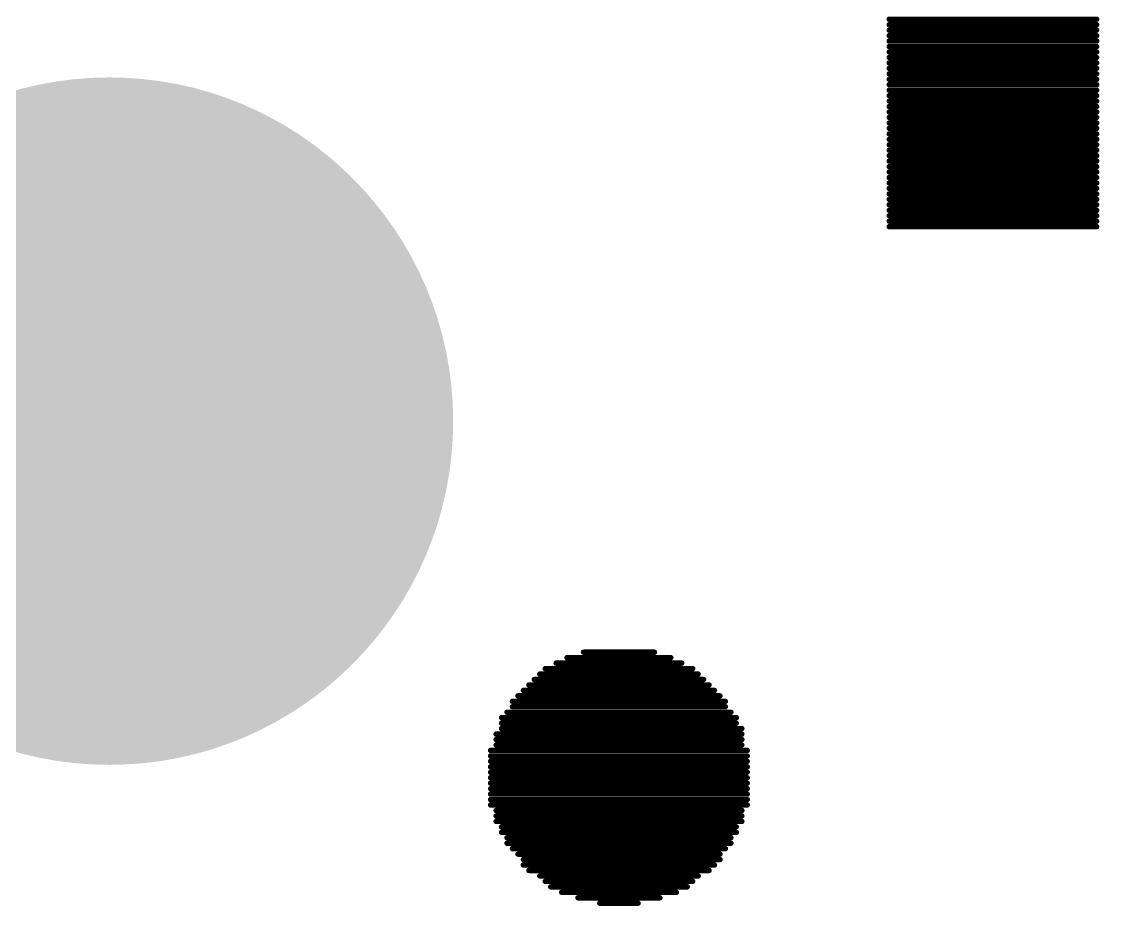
# Model space of a CAD drawing. Header units: inches. Extents: x 0 to 5455, y -5 to 5444.
# Drawn here: x 17.799 to 19.08, y 30.436 to 31.464 of the extents above; entities that cross this region are included whole.
import ezdxf

# ---------------------------------------------------------------- set-up
doc = ezdxf.new("R2010")
doc.units = ezdxf.units.IN
for name, color, linetype in [('Bottom Layer', 5, 'Continuous'), ('Bottom Overlay', 54, 'Continuous'), ('PCBD Notes', 76, 'Continuous'), ('Top Layer', 1, 'Continuous'), ('Via Holes', 16, 'Continuous')]:
    doc.layers.add(name, color=color, linetype=linetype)

# ---------------------------------------------------------------- blocks, each defined once
blk = doc.blocks.new('FIDUCIAL_IPC_7351A_31')
at = {"layer": 'PCBD Notes'}
blk.add_lwpolyline([(5, 0, 0.254, 0.254, 1), (-5, 0, 0.254, 0.254, 1)], format="xyseb", close=True, dxfattribs=at)
blk = doc.blocks.new('5394DE47_A0E8_4329_8464_7791B7C19310_33')
at = {"layer": 'Bottom Overlay'}
for points in [[(3.3988, -1.4893, 0.00635, 0.00635, 0), (3.3035, -1.4893, 0.00635, 0.00635, 0)], [(3.3734, -1.483, 0.00635, 0.00635, 0), (3.3289, -1.483, 0.00635, 0.00635, 0)], [(3.4305, -1.502, 0.00635, 0.00635, 0), (3.2718, -1.502, 0.00635, 0.00635, 0)], [(3.4178, -1.4957, 0.00635, 0.00635, 0), (3.2845, -1.4957, 0.00635, 0.00635, 0)], [(3.4432, -1.5147, 0.00635, 0.00635, 0), (3.2591, -1.5147, 0.00635, 0.00635, 0)], [(3.4369, -1.5084, 0.00635, 0.00635, 0), (3.2654, -1.5084, 0.00635, 0.00635, 0)], [(3.4623, -1.5274, 0.00635, 0.00635, 0), (3.24, -1.5274, 0.00635, 0.00635, 0)], [(3.4559, -1.5211, 0.00635, 0.00635, 0), (3.2464, -1.5211, 0.00635, 0.00635, 0)], [(3.4623, -1.5338, 0.00635, 0.00635, 0), (3.2337, -1.5338, 0.00635, 0.00635, 0)], [(3.4686, -1.5401, 0.00635, 0.00635, 0), (3.2337, -1.5401, 0.00635, 0.00635, 0)], [(3.4813, -1.5528, 0.00635, 0.00635, 0), (3.221, -1.5528, 0.00635, 0.00635, 0)], [(3.475, -1.5465, 0.00635, 0.00635, 0), (3.2273, -1.5465, 0.00635, 0.00635, 0)], [(3.4877, -1.5655, 0.00635, 0.00635, 0), (3.2146, -1.5655, 0.00635, 0.00635, 0)], [(3.4813, -1.5592, 0.00635, 0.00635, 0), (3.221, -1.5592, 0.00635, 0.00635, 0)], [(3.494, -1.5782, 0.00635, 0.00635, 0), (3.2083, -1.5782, 0.00635, 0.00635, 0)], [(3.4877, -1.5719, 0.00635, 0.00635, 0), (3.2146, -1.5719, 0.00635, 0.00635, 0)], [(3.494, -1.5846, 0.00635, 0.00635, 0), (3.2083, -1.5846, 0.00635, 0.00635, 0)], [(3.494, -1.5909, 0.00635, 0.00635, 0), (3.2083, -1.5909, 0.00635, 0.00635, 0)], [(3.5004, -1.5973, 0.00635, 0.00635, 0), (3.2019, -1.5973, 0.00635, 0.00635, 0)], [(3.5004, -1.6036, 0.00635, 0.00635, 0), (3.2019, -1.6036, 0.00635, 0.00635, 0)], [(3.5004, -1.61, 0.00635, 0.00635, 0), (3.2019, -1.61, 0.00635, 0.00635, 0)], [(3.5004, -1.6163, 0.00635, 0.00635, 0), (3.2019, -1.6163, 0.00635, 0.00635, 0)], [(3.5004, -1.6227, 0.00635, 0.00635, 0), (3.2019, -1.6227, 0.00635, 0.00635, 0)], [(3.5004, -1.629, 0.00635, 0.00635, 0), (3.2019, -1.629, 0.00635, 0.00635, 0)], [(3.5004, -1.6354, 0.00635, 0.00635, 0), (3.2019, -1.6354, 0.00635, 0.00635, 0)], [(3.5004, -1.6417, 0.00635, 0.00635, 0), (3.2019, -1.6417, 0.00635, 0.00635, 0)], [(3.5004, -1.6481, 0.00635, 0.00635, 0), (3.2019, -1.6481, 0.00635, 0.00635, 0)], [(3.5004, -1.6544, 0.00635, 0.00635, 0), (3.2019, -1.6544, 0.00635, 0.00635, 0)], [(3.5004, -1.6608, 0.00635, 0.00635, 0), (3.2019, -1.6608, 0.00635, 0.00635, 0)], [(3.494, -1.6671, 0.00635, 0.00635, 0), (3.2083, -1.6671, 0.00635, 0.00635, 0)], [(3.494, -1.6735, 0.00635, 0.00635, 0), (3.2083, -1.6735, 0.00635, 0.00635, 0)], [(3.494, -1.6798, 0.00635, 0.00635, 0), (3.2083, -1.6798, 0.00635, 0.00635, 0)], [(3.4877, -1.6862, 0.00635, 0.00635, 0), (3.2083, -1.6862, 0.00635, 0.00635, 0)], [(3.4877, -1.6925, 0.00635, 0.00635, 0), (3.2146, -1.6925, 0.00635, 0.00635, 0)], [(3.4877, -1.6989, 0.00635, 0.00635, 0), (3.2146, -1.6989, 0.00635, 0.00635, 0)], [(3.4813, -1.7052, 0.00635, 0.00635, 0), (3.221, -1.7052, 0.00635, 0.00635, 0)], [(3.475, -1.7116, 0.00635, 0.00635, 0), (3.2273, -1.7116, 0.00635, 0.00635, 0)], [(3.475, -1.7179, 0.00635, 0.00635, 0), (3.2273, -1.7179, 0.00635, 0.00635, 0)], [(3.4686, -1.7243, 0.00635, 0.00635, 0), (3.2337, -1.7243, 0.00635, 0.00635, 0)], [(3.4623, -1.7306, 0.00635, 0.00635, 0), (3.24, -1.7306, 0.00635, 0.00635, 0)], [(3.4559, -1.737, 0.00635, 0.00635, 0), (3.2464, -1.737, 0.00635, 0.00635, 0)], [(3.4496, -1.7433, 0.00635, 0.00635, 0), (3.2527, -1.7433, 0.00635, 0.00635, 0)], [(3.4432, -1.7497, 0.00635, 0.00635, 0), (3.2591, -1.7497, 0.00635, 0.00635, 0)], [(3.4369, -1.756, 0.00635, 0.00635, 0), (3.2654, -1.756, 0.00635, 0.00635, 0)], [(3.4242, -1.7624, 0.00635, 0.00635, 0), (3.2781, -1.7624, 0.00635, 0.00635, 0)], [(3.4115, -1.7687, 0.00635, 0.00635, 0), (3.2908, -1.7687, 0.00635, 0.00635, 0)], [(3.3924, -1.7751, 0.00635, 0.00635, 0), (3.3099, -1.7751, 0.00635, 0.00635, 0)], [(3.0368, -2.2704, 0.00635, 0.00635, 0), (2.7955, -2.2704, 0.00635, 0.00635, 0)], [(3.0368, -2.2767, 0.00635, 0.00635, 0), (2.7955, -2.2767, 0.00635, 0.00635, 0)], [(3.0368, -2.2831, 0.00635, 0.00635, 0), (2.7955, -2.2831, 0.00635, 0.00635, 0)], [(3.0368, -2.2894, 0.00635, 0.00635, 0), (2.7955, -2.2894, 0.00635, 0.00635, 0)], [(3.0368, -2.2958, 0.00635, 0.00635, 0), (2.7955, -2.2958, 0.00635, 0.00635, 0)], [(3.0368, -2.3021, 0.00635, 0.00635, 0), (2.7955, -2.3021, 0.00635, 0.00635, 0)], [(3.0368, -2.3085, 0.00635, 0.00635, 0), (2.7955, -2.3085, 0.00635, 0.00635, 0)], [(3.0368, -2.3148, 0.00635, 0.00635, 0), (2.7955, -2.3148, 0.00635, 0.00635, 0)], [(3.0368, -2.3212, 0.00635, 0.00635, 0), (2.7955, -2.3212, 0.00635, 0.00635, 0)], [(3.0368, -2.3275, 0.00635, 0.00635, 0), (2.7955, -2.3275, 0.00635, 0.00635, 0)], [(3.0368, -2.3339, 0.00635, 0.00635, 0), (2.7955, -2.3339, 0.00635, 0.00635, 0)], [(3.0368, -2.3402, 0.00635, 0.00635, 0), (2.7955, -2.3402, 0.00635, 0.00635, 0)], [(3.0368, -2.3466, 0.00635, 0.00635, 0), (2.7955, -2.3466, 0.00635, 0.00635, 0)], [(3.0368, -2.3529, 0.00635, 0.00635, 0), (2.7955, -2.3529, 0.00635, 0.00635, 0)], [(3.0368, -2.3593, 0.00635, 0.00635, 0), (2.7955, -2.3593, 0.00635, 0.00635, 0)], [(3.0368, -2.3656, 0.00635, 0.00635, 0), (2.7955, -2.3656, 0.00635, 0.00635, 0)], [(3.0368, -2.372, 0.00635, 0.00635, 0), (2.7955, -2.372, 0.00635, 0.00635, 0)], [(3.0368, -2.3783, 0.00635, 0.00635, 0), (2.7955, -2.3783, 0.00635, 0.00635, 0)], [(3.0368, -2.3847, 0.00635, 0.00635, 0), (2.7955, -2.3847, 0.00635, 0.00635, 0)], [(3.0368, -2.391, 0.00635, 0.00635, 0), (2.7955, -2.391, 0.00635, 0.00635, 0)], [(3.0368, -2.3974, 0.00635, 0.00635, 0), (2.7955, -2.3974, 0.00635, 0.00635, 0)], [(3.0368, -2.4037, 0.00635, 0.00635, 0), (2.7955, -2.4037, 0.00635, 0.00635, 0)], [(3.0368, -2.4101, 0.00635, 0.00635, 0), (2.7955, -2.4101, 0.00635, 0.00635, 0)], [(3.0368, -2.4164, 0.00635, 0.00635, 0), (2.7955, -2.4164, 0.00635, 0.00635, 0)], [(3.0368, -2.4228, 0.00635, 0.00635, 0), (2.7955, -2.4228, 0.00635, 0.00635, 0)], [(3.0368, -2.4291, 0.00635, 0.00635, 0), (2.7955, -2.4291, 0.00635, 0.00635, 0)], [(3.0368, -2.4355, 0.00635, 0.00635, 0), (2.7955, -2.4355, 0.00635, 0.00635, 0)], [(3.0368, -2.4418, 0.00635, 0.00635, 0), (2.7955, -2.4418, 0.00635, 0.00635, 0)], [(3.0368, -2.4482, 0.00635, 0.00635, 0), (2.7955, -2.4482, 0.00635, 0.00635, 0)], [(3.0368, -2.4545, 0.00635, 0.00635, 0), (2.7955, -2.4545, 0.00635, 0.00635, 0)], [(3.0368, -2.4609, 0.00635, 0.00635, 0), (2.7955, -2.4609, 0.00635, 0.00635, 0)], [(3.0368, -2.4672, 0.00635, 0.00635, 0), (2.7955, -2.4672, 0.00635, 0.00635, 0)], [(3.0368, -2.4736, 0.00635, 0.00635, 0), (2.7955, -2.4736, 0.00635, 0.00635, 0)], [(3.0368, -2.4799, 0.00635, 0.00635, 0), (2.7955, -2.4799, 0.00635, 0.00635, 0)], [(3.0368, -2.4863, 0.00635, 0.00635, 0), (2.7955, -2.4863, 0.00635, 0.00635, 0)], [(3.0368, -2.4926, 0.00635, 0.00635, 0), (2.7955, -2.4926, 0.00635, 0.00635, 0)], [(3.0368, -2.499, 0.00635, 0.00635, 0), (2.7955, -2.499, 0.00635, 0.00635, 0)], [(3.0368, -2.5053, 0.00635, 0.00635, 0), (2.7955, -2.5053, 0.00635, 0.00635, 0)], [(3.0368, -2.5117, 0.00635, 0.00635, 0), (2.7955, -2.5117, 0.00635, 0.00635, 0)]]:
    blk.add_lwpolyline(points, format="xyseb", dxfattribs=at)
for points in [[(3.302, -1.4893, 0.00317, 0.00317, 1), (3.3051, -1.4893, 0.00317, 0.00317, 1)], [(3.3274, -1.483, 0.00317, 0.00317, 1), (3.3305, -1.483, 0.00317, 0.00317, 1)], [(3.3718, -1.483, 0.00317, 0.00317, 1), (3.375, -1.483, 0.00317, 0.00317, 1)], [(3.3972, -1.4893, 0.00317, 0.00317, 1), (3.4004, -1.4893, 0.00317, 0.00317, 1)], [(3.2702, -1.502, 0.00317, 0.00317, 1), (3.2734, -1.502, 0.00317, 0.00317, 1)], [(3.2829, -1.4957, 0.00317, 0.00317, 1), (3.2861, -1.4957, 0.00317, 0.00317, 1)], [(3.4163, -1.4957, 0.00317, 0.00317, 1), (3.4194, -1.4957, 0.00317, 0.00317, 1)], [(3.429, -1.502, 0.00317, 0.00317, 1), (3.4321, -1.502, 0.00317, 0.00317, 1)], [(3.2575, -1.5147, 0.00317, 0.00317, 1), (3.2607, -1.5147, 0.00317, 0.00317, 1)], [(3.2639, -1.5084, 0.00317, 0.00317, 1), (3.267, -1.5084, 0.00317, 0.00317, 1)], [(3.4353, -1.5084, 0.00317, 0.00317, 1), (3.4385, -1.5084, 0.00317, 0.00317, 1)], [(3.4417, -1.5147, 0.00317, 0.00317, 1), (3.4448, -1.5147, 0.00317, 0.00317, 1)], [(3.2385, -1.5274, 0.00317, 0.00317, 1), (3.2416, -1.5274, 0.00317, 0.00317, 1)], [(3.2448, -1.5211, 0.00317, 0.00317, 1), (3.248, -1.5211, 0.00317, 0.00317, 1)], [(3.4544, -1.5211, 0.00317, 0.00317, 1), (3.4575, -1.5211, 0.00317, 0.00317, 1)], [(3.4607, -1.5274, 0.00317, 0.00317, 1), (3.4639, -1.5274, 0.00317, 0.00317, 1)], [(3.2321, -1.5338, 0.00317, 0.00317, 1), (3.2353, -1.5338, 0.00317, 0.00317, 1)], [(3.2321, -1.5401, 0.00317, 0.00317, 1), (3.2353, -1.5401, 0.00317, 0.00317, 1)], [(3.4607, -1.5338, 0.00317, 0.00317, 1), (3.4639, -1.5338, 0.00317, 0.00317, 1)], [(3.4671, -1.5401, 0.00317, 0.00317, 1), (3.4702, -1.5401, 0.00317, 0.00317, 1)], [(3.2194, -1.5528, 0.00317, 0.00317, 1), (3.2226, -1.5528, 0.00317, 0.00317, 1)], [(3.2258, -1.5465, 0.00317, 0.00317, 1), (3.2289, -1.5465, 0.00317, 0.00317, 1)], [(3.4734, -1.5465, 0.00317, 0.00317, 1), (3.4766, -1.5465, 0.00317, 0.00317, 1)], [(3.4798, -1.5528, 0.00317, 0.00317, 1), (3.4829, -1.5528, 0.00317, 0.00317, 1)], [(3.2131, -1.5655, 0.00317, 0.00317, 1), (3.2162, -1.5655, 0.00317, 0.00317, 1)], [(3.2194, -1.5592, 0.00317, 0.00317, 1), (3.2226, -1.5592, 0.00317, 0.00317, 1)], [(3.4798, -1.5592, 0.00317, 0.00317, 1), (3.4829, -1.5592, 0.00317, 0.00317, 1)], [(3.4861, -1.5655, 0.00317, 0.00317, 1), (3.4893, -1.5655, 0.00317, 0.00317, 1)], [(3.2067, -1.5782, 0.00317, 0.00317, 1), (3.2099, -1.5782, 0.00317, 0.00317, 1)], [(3.2131, -1.5719, 0.00317, 0.00317, 1), (3.2162, -1.5719, 0.00317, 0.00317, 1)], [(3.4861, -1.5719, 0.00317, 0.00317, 1), (3.4893, -1.5719, 0.00317, 0.00317, 1)], [(3.4925, -1.5782, 0.00317, 0.00317, 1), (3.4956, -1.5782, 0.00317, 0.00317, 1)], [(3.2067, -1.5846, 0.00317, 0.00317, 1), (3.2099, -1.5846, 0.00317, 0.00317, 1)], [(3.2067, -1.5909, 0.00317, 0.00317, 1), (3.2099, -1.5909, 0.00317, 0.00317, 1)], [(3.4925, -1.5846, 0.00317, 0.00317, 1), (3.4956, -1.5846, 0.00317, 0.00317, 1)], [(3.4925, -1.5909, 0.00317, 0.00317, 1), (3.4956, -1.5909, 0.00317, 0.00317, 1)], [(3.2004, -1.5973, 0.00317, 0.00317, 1), (3.2035, -1.5973, 0.00317, 0.00317, 1)], [(3.2004, -1.6036, 0.00317, 0.00317, 1), (3.2035, -1.6036, 0.00317, 0.00317, 1)], [(3.4988, -1.5973, 0.00317, 0.00317, 1), (3.502, -1.5973, 0.00317, 0.00317, 1)], [(3.4988, -1.6036, 0.00317, 0.00317, 1), (3.502, -1.6036, 0.00317, 0.00317, 1)], [(3.2004, -1.61, 0.00317, 0.00317, 1), (3.2035, -1.61, 0.00317, 0.00317, 1)], [(3.2004, -1.6163, 0.00317, 0.00317, 1), (3.2035, -1.6163, 0.00317, 0.00317, 1)], [(3.4988, -1.61, 0.00317, 0.00317, 1), (3.502, -1.61, 0.00317, 0.00317, 1)], [(3.4988, -1.6163, 0.00317, 0.00317, 1), (3.502, -1.6163, 0.00317, 0.00317, 1)], [(3.2004, -1.6227, 0.00317, 0.00317, 1), (3.2035, -1.6227, 0.00317, 0.00317, 1)], [(3.2004, -1.629, 0.00317, 0.00317, 1), (3.2035, -1.629, 0.00317, 0.00317, 1)], [(3.4988, -1.6227, 0.00317, 0.00317, 1), (3.502, -1.6227, 0.00317, 0.00317, 1)], [(3.4988, -1.629, 0.00317, 0.00317, 1), (3.502, -1.629, 0.00317, 0.00317, 1)], [(3.2004, -1.6354, 0.00317, 0.00317, 1), (3.2035, -1.6354, 0.00317, 0.00317, 1)], [(3.2004, -1.6417, 0.00317, 0.00317, 1), (3.2035, -1.6417, 0.00317, 0.00317, 1)], [(3.4988, -1.6354, 0.00317, 0.00317, 1), (3.502, -1.6354, 0.00317, 0.00317, 1)], [(3.4988, -1.6417, 0.00317, 0.00317, 1), (3.502, -1.6417, 0.00317, 0.00317, 1)], [(3.2004, -1.6481, 0.00317, 0.00317, 1), (3.2035, -1.6481, 0.00317, 0.00317, 1)], [(3.2004, -1.6544, 0.00317, 0.00317, 1), (3.2035, -1.6544, 0.00317, 0.00317, 1)], [(3.4988, -1.6481, 0.00317, 0.00317, 1), (3.502, -1.6481, 0.00317, 0.00317, 1)], [(3.4988, -1.6544, 0.00317, 0.00317, 1), (3.502, -1.6544, 0.00317, 0.00317, 1)], [(3.2004, -1.6608, 0.00317, 0.00317, 1), (3.2035, -1.6608, 0.00317, 0.00317, 1)], [(3.2067, -1.6671, 0.00317, 0.00317, 1), (3.2099, -1.6671, 0.00317, 0.00317, 1)], [(3.4925, -1.6671, 0.00317, 0.00317, 1), (3.4956, -1.6671, 0.00317, 0.00317, 1)], [(3.4988, -1.6608, 0.00317, 0.00317, 1), (3.502, -1.6608, 0.00317, 0.00317, 1)], [(3.2067, -1.6735, 0.00317, 0.00317, 1), (3.2099, -1.6735, 0.00317, 0.00317, 1)], [(3.2067, -1.6798, 0.00317, 0.00317, 1), (3.2099, -1.6798, 0.00317, 0.00317, 1)], [(3.4925, -1.6735, 0.00317, 0.00317, 1), (3.4956, -1.6735, 0.00317, 0.00317, 1)], [(3.4925, -1.6798, 0.00317, 0.00317, 1), (3.4956, -1.6798, 0.00317, 0.00317, 1)], [(3.2067, -1.6862, 0.00317, 0.00317, 1), (3.2099, -1.6862, 0.00317, 0.00317, 1)], [(3.2131, -1.6925, 0.00317, 0.00317, 1), (3.2162, -1.6925, 0.00317, 0.00317, 1)], [(3.4861, -1.6862, 0.00317, 0.00317, 1), (3.4893, -1.6862, 0.00317, 0.00317, 1)], [(3.4861, -1.6925, 0.00317, 0.00317, 1), (3.4893, -1.6925, 0.00317, 0.00317, 1)], [(3.2131, -1.6989, 0.00317, 0.00317, 1), (3.2162, -1.6989, 0.00317, 0.00317, 1)], [(3.2194, -1.7052, 0.00317, 0.00317, 1), (3.2226, -1.7052, 0.00317, 0.00317, 1)], [(3.4798, -1.7052, 0.00317, 0.00317, 1), (3.4829, -1.7052, 0.00317, 0.00317, 1)], [(3.4861, -1.6989, 0.00317, 0.00317, 1), (3.4893, -1.6989, 0.00317, 0.00317, 1)], [(3.2258, -1.7116, 0.00317, 0.00317, 1), (3.2289, -1.7116, 0.00317, 0.00317, 1)], [(3.2258, -1.7179, 0.00317, 0.00317, 1), (3.2289, -1.7179, 0.00317, 0.00317, 1)], [(3.4734, -1.7116, 0.00317, 0.00317, 1), (3.4766, -1.7116, 0.00317, 0.00317, 1)], [(3.4734, -1.7179, 0.00317, 0.00317, 1), (3.4766, -1.7179, 0.00317, 0.00317, 1)], [(3.2321, -1.7243, 0.00317, 0.00317, 1), (3.2353, -1.7243, 0.00317, 0.00317, 1)], [(3.2385, -1.7306, 0.00317, 0.00317, 1), (3.2416, -1.7306, 0.00317, 0.00317, 1)], [(3.4607, -1.7306, 0.00317, 0.00317, 1), (3.4639, -1.7306, 0.00317, 0.00317, 1)], [(3.4671, -1.7243, 0.00317, 0.00317, 1), (3.4702, -1.7243, 0.00317, 0.00317, 1)], [(3.2448, -1.737, 0.00317, 0.00317, 1), (3.248, -1.737, 0.00317, 0.00317, 1)], [(3.2512, -1.7433, 0.00317, 0.00317, 1), (3.2543, -1.7433, 0.00317, 0.00317, 1)], [(3.448, -1.7433, 0.00317, 0.00317, 1), (3.4512, -1.7433, 0.00317, 0.00317, 1)], [(3.4544, -1.737, 0.00317, 0.00317, 1), (3.4575, -1.737, 0.00317, 0.00317, 1)], [(3.2575, -1.7497, 0.00317, 0.00317, 1), (3.2607, -1.7497, 0.00317, 0.00317, 1)], [(3.2639, -1.756, 0.00317, 0.00317, 1), (3.267, -1.756, 0.00317, 0.00317, 1)], [(3.4353, -1.756, 0.00317, 0.00317, 1), (3.4385, -1.756, 0.00317, 0.00317, 1)], [(3.4417, -1.7497, 0.00317, 0.00317, 1), (3.4448, -1.7497, 0.00317, 0.00317, 1)], [(3.2766, -1.7624, 0.00317, 0.00317, 1), (3.2797, -1.7624, 0.00317, 0.00317, 1)], [(3.2893, -1.7687, 0.00317, 0.00317, 1), (3.2924, -1.7687, 0.00317, 0.00317, 1)], [(3.4099, -1.7687, 0.00317, 0.00317, 1), (3.4131, -1.7687, 0.00317, 0.00317, 1)], [(3.4226, -1.7624, 0.00317, 0.00317, 1), (3.4258, -1.7624, 0.00317, 0.00317, 1)], [(3.3083, -1.7751, 0.00317, 0.00317, 1), (3.3115, -1.7751, 0.00317, 0.00317, 1)], [(3.3909, -1.7751, 0.00317, 0.00317, 1), (3.394, -1.7751, 0.00317, 0.00317, 1)], [(2.794, -2.2704, 0.00317, 0.00317, 1), (2.7971, -2.2704, 0.00317, 0.00317, 1)], [(3.0353, -2.2704, 0.00317, 0.00317, 1), (3.0384, -2.2704, 0.00317, 0.00317, 1)], [(2.794, -2.2767, 0.00317, 0.00317, 1), (2.7971, -2.2767, 0.00317, 0.00317, 1)], [(2.794, -2.2831, 0.00317, 0.00317, 1), (2.7971, -2.2831, 0.00317, 0.00317, 1)], [(3.0353, -2.2767, 0.00317, 0.00317, 1), (3.0384, -2.2767, 0.00317, 0.00317, 1)], [(3.0353, -2.2831, 0.00317, 0.00317, 1), (3.0384, -2.2831, 0.00317, 0.00317, 1)], [(2.794, -2.2894, 0.00317, 0.00317, 1), (2.7971, -2.2894, 0.00317, 0.00317, 1)], [(2.794, -2.2958, 0.00317, 0.00317, 1), (2.7971, -2.2958, 0.00317, 0.00317, 1)], [(3.0353, -2.2894, 0.00317, 0.00317, 1), (3.0384, -2.2894, 0.00317, 0.00317, 1)], [(3.0353, -2.2958, 0.00317, 0.00317, 1), (3.0384, -2.2958, 0.00317, 0.00317, 1)], [(2.794, -2.3021, 0.00317, 0.00317, 1), (2.7971, -2.3021, 0.00317, 0.00317, 1)], [(2.794, -2.3085, 0.00317, 0.00317, 1), (2.7971, -2.3085, 0.00317, 0.00317, 1)], [(3.0353, -2.3021, 0.00317, 0.00317, 1), (3.0384, -2.3021, 0.00317, 0.00317, 1)], [(3.0353, -2.3085, 0.00317, 0.00317, 1), (3.0384, -2.3085, 0.00317, 0.00317, 1)], [(2.794, -2.3148, 0.00317, 0.00317, 1), (2.7971, -2.3148, 0.00317, 0.00317, 1)], [(2.794, -2.3212, 0.00317, 0.00317, 1), (2.7971, -2.3212, 0.00317, 0.00317, 1)], [(3.0353, -2.3148, 0.00317, 0.00317, 1), (3.0384, -2.3148, 0.00317, 0.00317, 1)], [(3.0353, -2.3212, 0.00317, 0.00317, 1), (3.0384, -2.3212, 0.00317, 0.00317, 1)], [(2.794, -2.3275, 0.00317, 0.00317, 1), (2.7971, -2.3275, 0.00317, 0.00317, 1)], [(2.794, -2.3339, 0.00317, 0.00317, 1), (2.7971, -2.3339, 0.00317, 0.00317, 1)], [(3.0353, -2.3275, 0.00317, 0.00317, 1), (3.0384, -2.3275, 0.00317, 0.00317, 1)], [(3.0353, -2.3339, 0.00317, 0.00317, 1), (3.0384, -2.3339, 0.00317, 0.00317, 1)], [(2.794, -2.3402, 0.00317, 0.00317, 1), (2.7971, -2.3402, 0.00317, 0.00317, 1)], [(2.794, -2.3466, 0.00317, 0.00317, 1), (2.7971, -2.3466, 0.00317, 0.00317, 1)], [(3.0353, -2.3402, 0.00317, 0.00317, 1), (3.0384, -2.3402, 0.00317, 0.00317, 1)], [(3.0353, -2.3466, 0.00317, 0.00317, 1), (3.0384, -2.3466, 0.00317, 0.00317, 1)], [(2.794, -2.3529, 0.00317, 0.00317, 1), (2.7971, -2.3529, 0.00317, 0.00317, 1)], [(2.794, -2.3593, 0.00317, 0.00317, 1), (2.7971, -2.3593, 0.00317, 0.00317, 1)], [(3.0353, -2.3529, 0.00317, 0.00317, 1), (3.0384, -2.3529, 0.00317, 0.00317, 1)], [(3.0353, -2.3593, 0.00317, 0.00317, 1), (3.0384, -2.3593, 0.00317, 0.00317, 1)], [(2.794, -2.3656, 0.00317, 0.00317, 1), (2.7971, -2.3656, 0.00317, 0.00317, 1)], [(2.794, -2.372, 0.00317, 0.00317, 1), (2.7971, -2.372, 0.00317, 0.00317, 1)], [(3.0353, -2.3656, 0.00317, 0.00317, 1), (3.0384, -2.3656, 0.00317, 0.00317, 1)], [(3.0353, -2.372, 0.00317, 0.00317, 1), (3.0384, -2.372, 0.00317, 0.00317, 1)], [(2.794, -2.3783, 0.00317, 0.00317, 1), (2.7971, -2.3783, 0.00317, 0.00317, 1)], [(2.794, -2.3847, 0.00317, 0.00317, 1), (2.7971, -2.3847, 0.00317, 0.00317, 1)], [(3.0353, -2.3783, 0.00317, 0.00317, 1), (3.0384, -2.3783, 0.00317, 0.00317, 1)], [(3.0353, -2.3847, 0.00317, 0.00317, 1), (3.0384, -2.3847, 0.00317, 0.00317, 1)], [(2.794, -2.391, 0.00317, 0.00317, 1), (2.7971, -2.391, 0.00317, 0.00317, 1)], [(2.794, -2.3974, 0.00317, 0.00317, 1), (2.7971, -2.3974, 0.00317, 0.00317, 1)], [(3.0353, -2.391, 0.00317, 0.00317, 1), (3.0384, -2.391, 0.00317, 0.00317, 1)], [(3.0353, -2.3974, 0.00317, 0.00317, 1), (3.0384, -2.3974, 0.00317, 0.00317, 1)], [(2.794, -2.4037, 0.00317, 0.00317, 1), (2.7971, -2.4037, 0.00317, 0.00317, 1)], [(2.794, -2.4101, 0.00317, 0.00317, 1), (2.7971, -2.4101, 0.00317, 0.00317, 1)], [(3.0353, -2.4037, 0.00317, 0.00317, 1), (3.0384, -2.4037, 0.00317, 0.00317, 1)], [(3.0353, -2.4101, 0.00317, 0.00317, 1), (3.0384, -2.4101, 0.00317, 0.00317, 1)], [(2.794, -2.4164, 0.00317, 0.00317, 1), (2.7971, -2.4164, 0.00317, 0.00317, 1)], [(2.794, -2.4228, 0.00317, 0.00317, 1), (2.7971, -2.4228, 0.00317, 0.00317, 1)], [(3.0353, -2.4164, 0.00317, 0.00317, 1), (3.0384, -2.4164, 0.00317, 0.00317, 1)], [(3.0353, -2.4228, 0.00317, 0.00317, 1), (3.0384, -2.4228, 0.00317, 0.00317, 1)], [(2.794, -2.4291, 0.00317, 0.00317, 1), (2.7971, -2.4291, 0.00317, 0.00317, 1)], [(2.794, -2.4355, 0.00317, 0.00317, 1), (2.7971, -2.4355, 0.00317, 0.00317, 1)], [(3.0353, -2.4291, 0.00317, 0.00317, 1), (3.0384, -2.4291, 0.00317, 0.00317, 1)], [(3.0353, -2.4355, 0.00317, 0.00317, 1), (3.0384, -2.4355, 0.00317, 0.00317, 1)], [(2.794, -2.4418, 0.00317, 0.00317, 1), (2.7971, -2.4418, 0.00317, 0.00317, 1)], [(2.794, -2.4482, 0.00317, 0.00317, 1), (2.7971, -2.4482, 0.00317, 0.00317, 1)], [(3.0353, -2.4418, 0.00317, 0.00317, 1), (3.0384, -2.4418, 0.00317, 0.00317, 1)], [(3.0353, -2.4482, 0.00317, 0.00317, 1), (3.0384, -2.4482, 0.00317, 0.00317, 1)], [(2.794, -2.4545, 0.00317, 0.00317, 1), (2.7971, -2.4545, 0.00317, 0.00317, 1)], [(2.794, -2.4609, 0.00317, 0.00317, 1), (2.7971, -2.4609, 0.00317, 0.00317, 1)], [(3.0353, -2.4545, 0.00317, 0.00317, 1), (3.0384, -2.4545, 0.00317, 0.00317, 1)], [(3.0353, -2.4609, 0.00317, 0.00317, 1), (3.0384, -2.4609, 0.00317, 0.00317, 1)], [(2.794, -2.4672, 0.00317, 0.00317, 1), (2.7971, -2.4672, 0.00317, 0.00317, 1)], [(2.794, -2.4736, 0.00317, 0.00317, 1), (2.7971, -2.4736, 0.00317, 0.00317, 1)], [(3.0353, -2.4672, 0.00317, 0.00317, 1), (3.0384, -2.4672, 0.00317, 0.00317, 1)], [(3.0353, -2.4736, 0.00317, 0.00317, 1), (3.0384, -2.4736, 0.00317, 0.00317, 1)], [(2.794, -2.4799, 0.00317, 0.00317, 1), (2.7971, -2.4799, 0.00317, 0.00317, 1)], [(2.794, -2.4863, 0.00317, 0.00317, 1), (2.7971, -2.4863, 0.00317, 0.00317, 1)], [(3.0353, -2.4799, 0.00317, 0.00317, 1), (3.0384, -2.4799, 0.00317, 0.00317, 1)], [(3.0353, -2.4863, 0.00317, 0.00317, 1), (3.0384, -2.4863, 0.00317, 0.00317, 1)], [(2.794, -2.4926, 0.00317, 0.00317, 1), (2.7971, -2.4926, 0.00317, 0.00317, 1)], [(2.794, -2.499, 0.00317, 0.00317, 1), (2.7971, -2.499, 0.00317, 0.00317, 1)], [(3.0353, -2.4926, 0.00317, 0.00317, 1), (3.0384, -2.4926, 0.00317, 0.00317, 1)], [(3.0353, -2.499, 0.00317, 0.00317, 1), (3.0384, -2.499, 0.00317, 0.00317, 1)], [(2.794, -2.5053, 0.00317, 0.00317, 1), (2.7971, -2.5053, 0.00317, 0.00317, 1)], [(2.794, -2.5117, 0.00317, 0.00317, 1), (2.7971, -2.5117, 0.00317, 0.00317, 1)], [(3.0353, -2.5053, 0.00317, 0.00317, 1), (3.0384, -2.5053, 0.00317, 0.00317, 1)], [(3.0353, -2.5117, 0.00317, 0.00317, 1), (3.0384, -2.5117, 0.00317, 0.00317, 1)]]:
    blk.add_lwpolyline(points, format="xyseb", close=True, dxfattribs=at)

msp = doc.modelspace()

# ---------------------------------------------------------------- hatches: boundary and pattern name
at = {"layer": 'Bottom Layer'}
h = msp.add_hatch(color=5, dxfattribs=at)
edge = h.paths.add_edge_path()
edge.add_arc((17.9, 31), 0.4, 0, 360)
at = {"layer": 'Top Layer'}
h = msp.add_hatch(color=1, dxfattribs=at)
edge = h.paths.add_edge_path()
edge.add_arc((17.9, 31), 0.4, 0, 360)
at = {"layer": 'Via Holes'}
h = msp.add_hatch(color=7, dxfattribs=at)
edge = h.paths.add_edge_path()
edge.add_arc((17.9, 31), 0.2, 0, 360)

# ---------------------------------------------------------------- block references
msp.add_blockref('FIDUCIAL_IPC_7351A_31', (21, 34))
at = {"rotation": 180}
msp.add_blockref('5394DE47_A0E8_4329_8464_7791B7C19310_33', (21.844, 28.956), dxfattribs=at)

doc.saveas('drawing.dxf')
